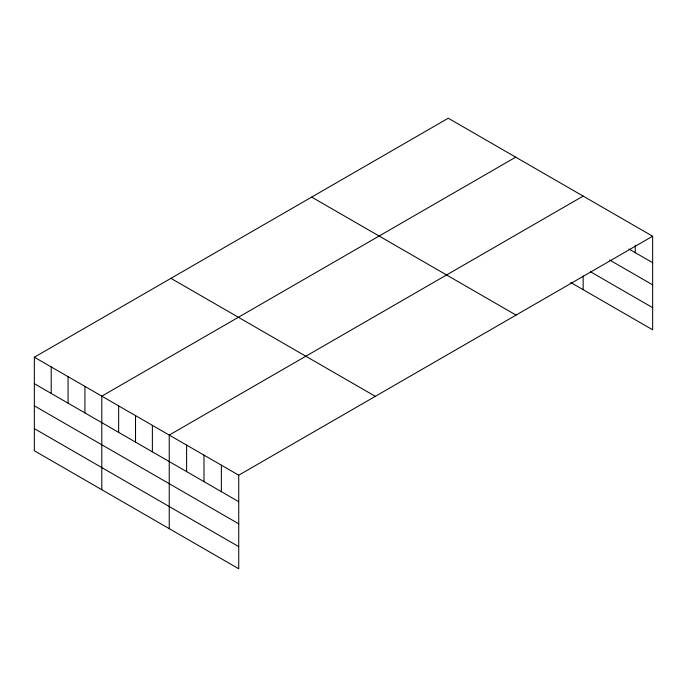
<?xml version="1.0" encoding="UTF-8"?>
<svg xmlns="http://www.w3.org/2000/svg" width="687" height="687" viewBox="0 0 687 687"><rect width="100%" height="100%" fill="white"/><g stroke="black" fill="none" stroke-linecap="round" stroke-linejoin="round"><path stroke-width="1.03" d="M652.65 236.225L448.267 118.224L34.35 357.206L34.35 450.775L238.733 568.776L238.733 475.198L652.65 236.225L652.65 329.794L570.734 282.503M515.714 157.168L101.796 396.141L101.796 489.711M583.16 196.104L169.242 435.077L169.242 528.655M628.88 248.995L652.65 262.717M609.678 260.047L652.65 284.856M590.476 271.769L652.65 307.664M311.675 197.092L516.057 315.084M170.943 278.338L375.325 396.339M34.35 357.206L238.733 475.198M34.35 383.698L238.733 501.699M34.35 405.837L238.733 523.829M34.35 428.636L238.733 546.637M635.277 245.276L635.277 252.696M583.16 275.976L583.16 289.682M221.36 465.168L221.36 491.669M203.987 455.137L203.987 481.639M186.615 445.107L186.615 471.608M152.377 425.347L152.377 451.84M135.519 415.609L135.519 442.11M118.653 405.88L118.653 432.372M84.93 386.403L84.93 412.904M68.073 376.674L68.073 403.166M51.207 366.935L51.207 393.436"/></g></svg>
